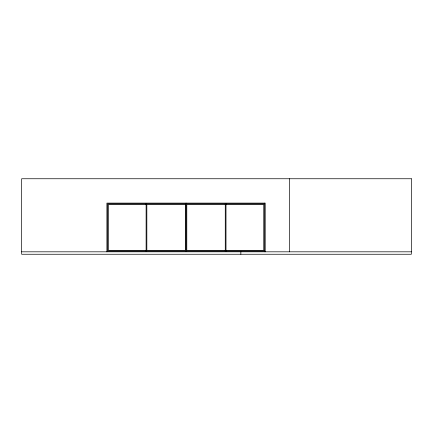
<?xml version="1.0" encoding="UTF-8"?>
<svg xmlns="http://www.w3.org/2000/svg" width="433" height="433" viewBox="0 0 433 433"><rect width="100%" height="100%" fill="white"/><g stroke="black" fill="none" stroke-linecap="round" stroke-linejoin="round"><path stroke-width="0.65" d="M264.482 203.835L107.628 203.835L107.628 251.086L264.482 251.086M146.165 204.565L108.358 204.565L108.358 250.355L146.165 250.355M225.268 204.565L186.785 204.565L186.785 250.355L225.268 250.355M225.945 204.565L263.751 204.565L263.751 250.355L225.945 250.355M21.65 251.817L411.35 251.817M289.569 178.748L289.569 251.817M265.212 251.817L265.212 203.104L106.897 203.104L106.897 251.817M264.482 203.104L264.482 251.817M240.856 251.817L240.856 254.252M225.999 203.835L225.999 251.086M225.268 203.835L225.268 251.086M186.055 203.104L186.055 251.086M146.11 203.835L146.11 251.086M411.35 178.748L21.65 178.748L21.65 254.252L411.35 254.252L411.35 178.748M185.324 204.565L146.841 204.565L146.841 250.355L185.324 250.355L185.324 204.565"/></g></svg>
